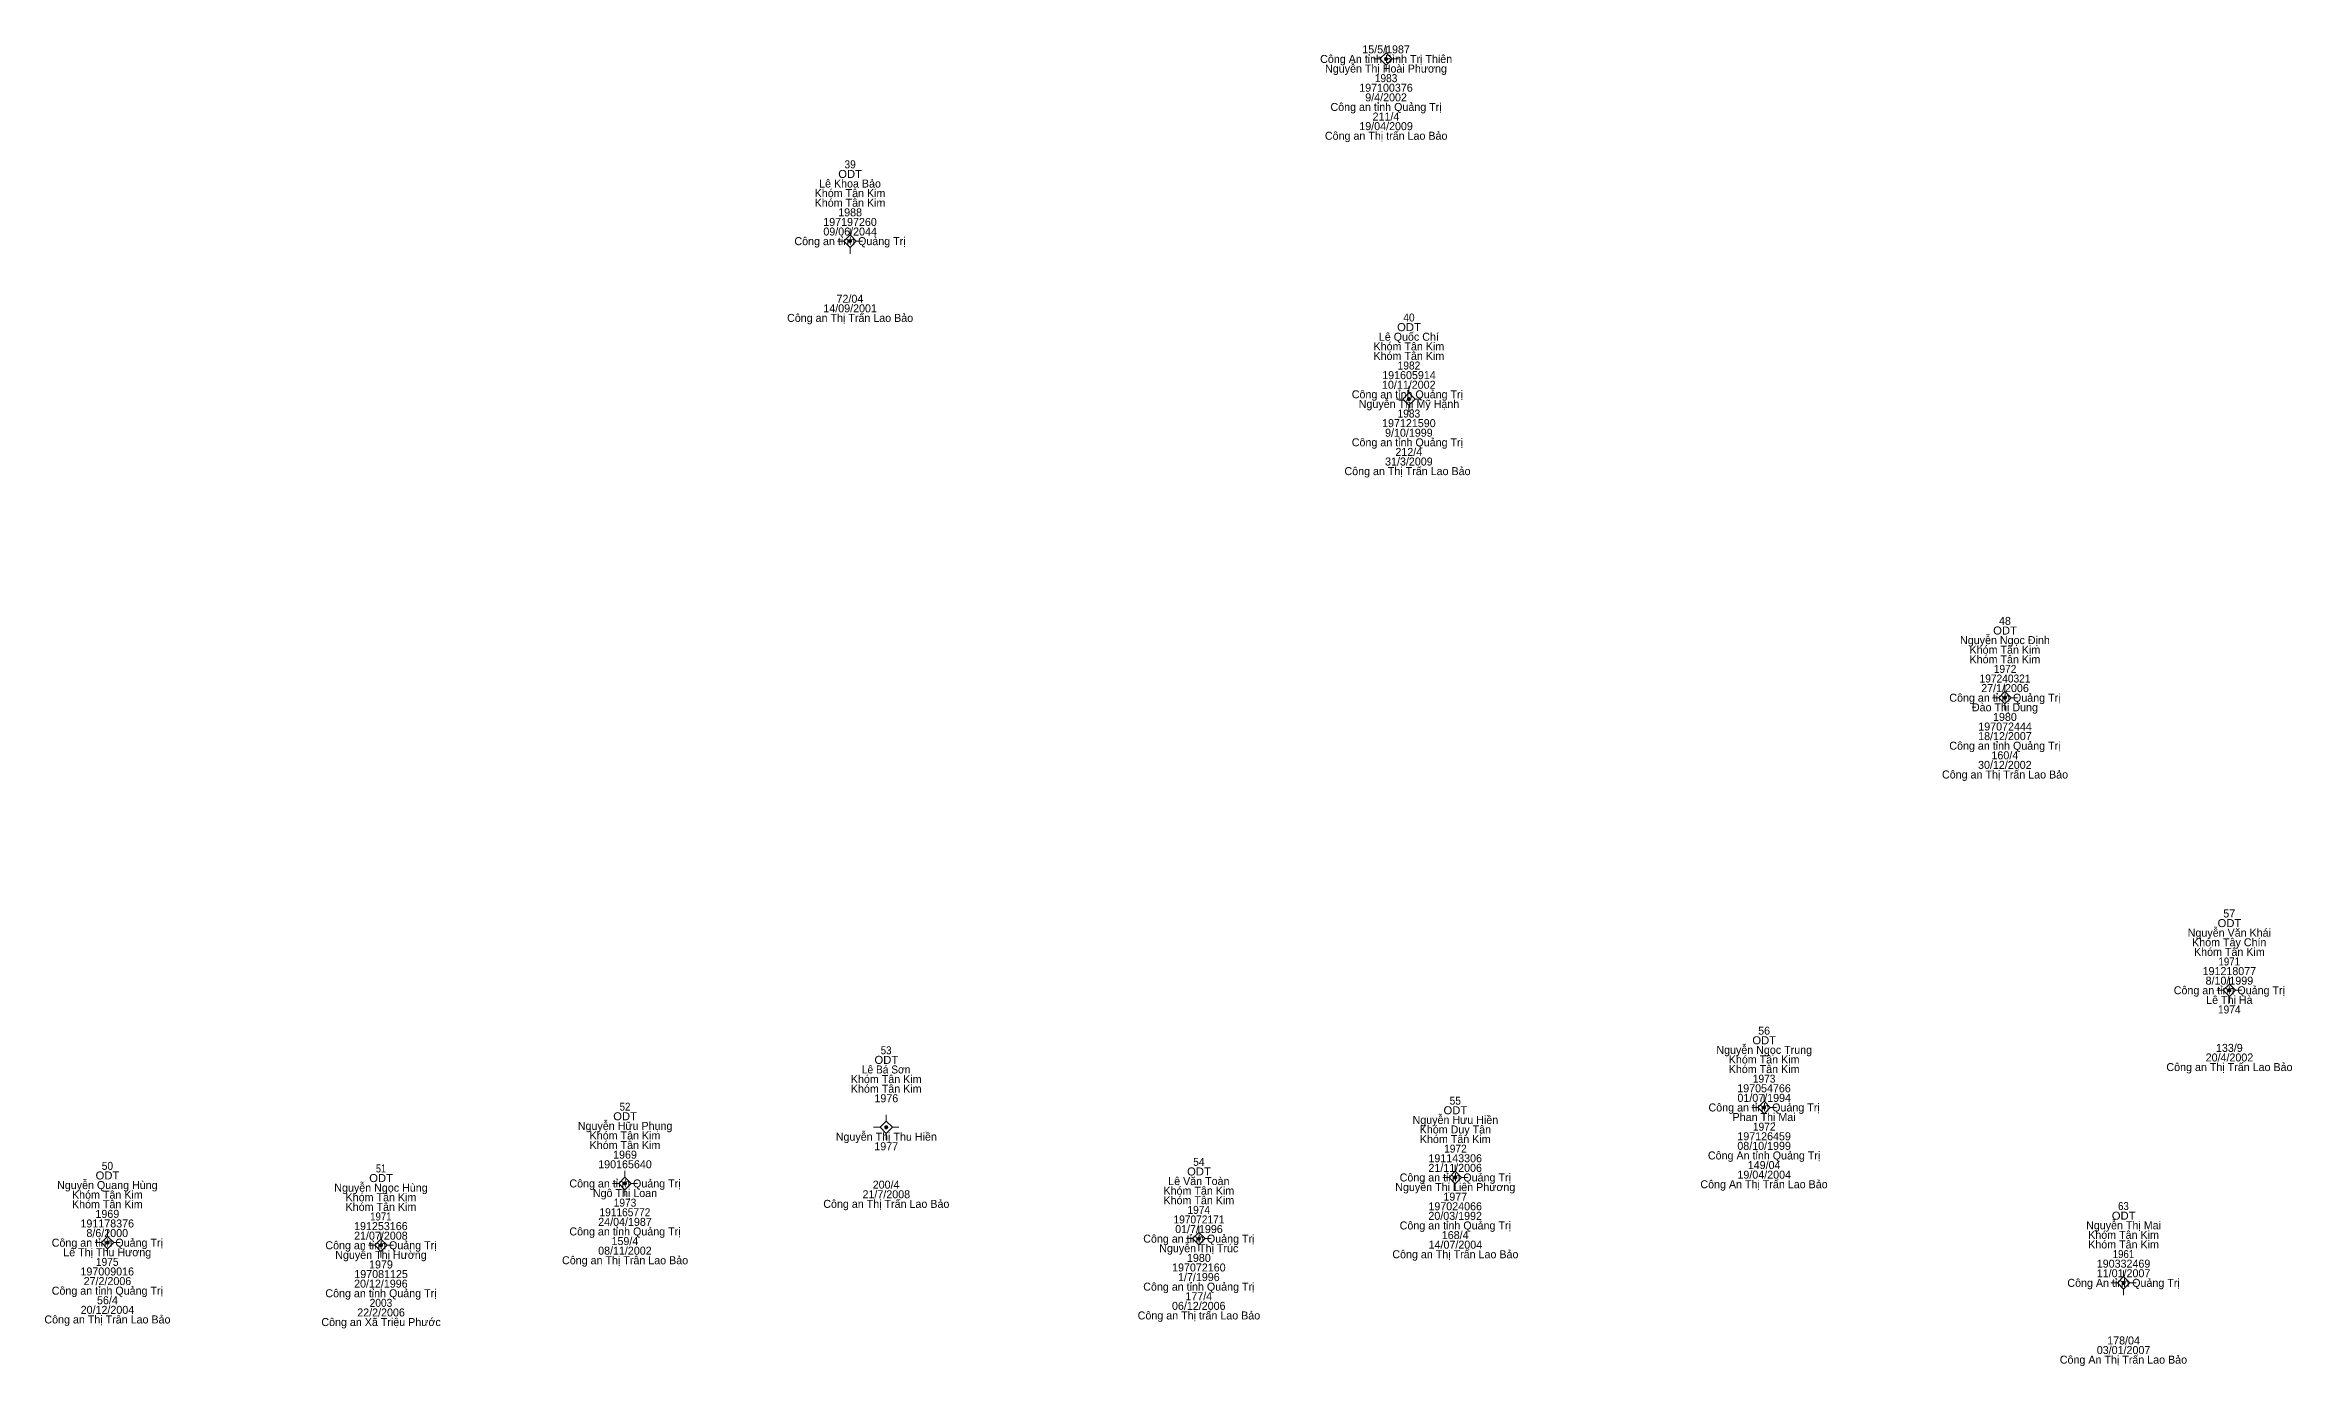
# Model space of a CAD drawing. Header units: metres. Extents: x 535914 to 536552, y 1836422 to 1837028.
# Drawn here: x 536145.6 to 536257.9, y 1836895.6 to 1836961.7 of the extents above; entities that cross this region are included whole.
import ezdxf
from ezdxf.enums import TextEntityAlignment as Align

# ---------------------------------------------------------------- set-up
doc = ezdxf.new("R2010")
doc.units = ezdxf.units.M
doc.header["$LTSCALE"] = 0.16
doc.linetypes.add('MEDIUM_DASHED', pattern=[4.5, 3, -1.5])
doc.layers.add('11', color=7, linetype='MEDIUM_DASHED', lineweight=13)
doc.layers.add('15', color=7, linetype='Continuous', lineweight=13)

msp = doc.modelspace()

# ---------------------------------------------------------------- hatches: boundary and pattern name
at = {"layer": '11'}
for points in [[(536212.6749, 1836960.96, 1), (536212.5249, 1836960.96, 1)], [(536185.8749, 1836951.85, 1), (536185.7249, 1836951.85, 1)], [(536213.8149, 1836943.95, 1), (536213.6649, 1836943.95, 1)], [(536243.6149, 1836929.02, 1), (536243.4649, 1836929.02, 1)], [(536254.8349, 1836914.39, 1), (536254.6849, 1836914.39, 1)], [(536231.5749, 1836908.53, 1), (536231.4249, 1836908.53, 1)], [(536187.6849, 1836907.54, 1), (536187.5349, 1836907.54, 1)], [(536174.6249, 1836904.73, 1), (536174.4749, 1836904.73, 1)], [(536216.1349, 1836905.03, 1), (536215.9849, 1836905.03, 1)], [(536148.7549, 1836901.77, 1), (536148.6049, 1836901.77, 1)], [(536162.4249, 1836901.64, 1), (536162.2749, 1836901.64, 1)], [(536203.3149, 1836901.97, 1), (536203.1649, 1836901.97, 1)], [(536249.5449, 1836899.76, 1), (536249.3949, 1836899.76, 1)]]:
    msp.add_hatch(color=256, dxfattribs=at).paths.add_polyline_path(points)

# ---------------------------------------------------------------- linework, layer by layer
for p, q in [((536212.29, 1836960.96), (536211.98, 1836960.96)), ((536212.6, 1836961.58), (536212.6, 1836961.27)), ((536213.22, 1836960.96), (536212.91, 1836960.96)), ((536212.6, 1836960.65), (536212.6, 1836960.34)), ((536185.8, 1836952.48), (536185.8, 1836952.16)), ((536185.49, 1836951.85), (536185.18, 1836951.85)), ((536185.8, 1836951.54), (536185.8, 1836951.22)), ((536186.43, 1836951.85), (536186.11, 1836951.85)), ((536213.74, 1836944.58), (536213.74, 1836944.26)), ((536213.43, 1836943.95), (536213.12, 1836943.95)), ((536213.74, 1836943.64), (536213.74, 1836943.32)), ((536214.36, 1836943.95), (536214.05, 1836943.95)), ((536243.54, 1836929.64), (536243.54, 1836929.33)), ((536243.23, 1836929.02), (536242.92, 1836929.02)), ((536243.54, 1836928.71), (536243.54, 1836928.4)), ((536244.16, 1836929.02), (536243.85, 1836929.02)), ((536254.76, 1836915.02), (536254.76, 1836914.7)), ((536254.45, 1836914.39), (536254.14, 1836914.39)), ((536254.76, 1836914.08), (536254.76, 1836913.76)), ((536255.38, 1836914.39), (536255.07, 1836914.39)), ((536187.61, 1836908.16), (536187.61, 1836907.85)), ((536231.19, 1836908.53), (536230.88, 1836908.53)), ((536231.5, 1836909.16), (536231.5, 1836908.84)), ((536231.5, 1836908.22), (536231.5, 1836907.9)), ((536232.12, 1836908.53), (536231.81, 1836908.53)), ((536187.3, 1836907.54), (536186.98, 1836907.54)), ((536187.61, 1836907.23), (536187.61, 1836906.92)), ((536188.24, 1836907.54), (536187.92, 1836907.54)), ((536174.24, 1836904.73), (536173.93, 1836904.73)), ((536174.55, 1836905.36), (536174.55, 1836905.04)), ((536175.18, 1836904.73), (536174.86, 1836904.73)), ((536215.75, 1836905.03), (536215.44, 1836905.03)), ((536216.06, 1836905.66), (536216.06, 1836905.34)), ((536216.69, 1836905.03), (536216.37, 1836905.03)), ((536174.55, 1836904.42), (536174.55, 1836904.1)), ((536216.06, 1836904.72), (536216.06, 1836904.4)), ((536203.24, 1836902.6), (536203.24, 1836902.28)), ((536148.37, 1836901.77), (536148.06, 1836901.77)), ((536148.68, 1836902.4), (536148.68, 1836902.08)), ((536148.68, 1836901.46), (536148.68, 1836901.14)), ((536149.31, 1836901.77), (536148.99, 1836901.77)), ((536162.04, 1836901.64), (536161.72, 1836901.64)), ((536162.35, 1836902.26), (536162.35, 1836901.95)), ((536162.98, 1836901.64), (536162.66, 1836901.64)), ((536202.93, 1836901.97), (536202.62, 1836901.97)), ((536203.24, 1836901.66), (536203.24, 1836901.34)), ((536203.86, 1836901.97), (536203.55, 1836901.97)), ((536162.35, 1836901.33), (536162.35, 1836901.02)), ((536249.47, 1836900.38), (536249.47, 1836900.07)), ((536249.16, 1836899.76), (536248.84, 1836899.76)), ((536249.47, 1836899.45), (536249.47, 1836899.14)), ((536250.1, 1836899.76), (536249.78, 1836899.76))]:
    msp.add_line(p, q, dxfattribs=at)
for points in [[(536212.6, 1836961.27), (536212.29, 1836960.96), (536212.6, 1836960.65), (536212.91, 1836960.96)], [(536185.8, 1836952.16), (536185.49, 1836951.85), (536185.8, 1836951.54), (536186.11, 1836951.85)], [(536213.74, 1836944.26), (536213.43, 1836943.95), (536213.74, 1836943.64), (536214.05, 1836943.95)], [(536243.54, 1836929.33), (536243.23, 1836929.02), (536243.54, 1836928.71), (536243.85, 1836929.02)], [(536254.76, 1836914.7), (536254.45, 1836914.39), (536254.76, 1836914.08), (536255.07, 1836914.39)], [(536231.5, 1836908.84), (536231.19, 1836908.53), (536231.5, 1836908.22), (536231.81, 1836908.53)], [(536187.61, 1836907.85), (536187.3, 1836907.54), (536187.61, 1836907.23), (536187.92, 1836907.54)], [(536174.55, 1836905.04), (536174.24, 1836904.73), (536174.55, 1836904.42), (536174.86, 1836904.73)], [(536216.06, 1836905.34), (536215.75, 1836905.03), (536216.06, 1836904.72), (536216.37, 1836905.03)], [(536148.68, 1836902.08), (536148.37, 1836901.77), (536148.68, 1836901.46), (536148.99, 1836901.77)], [(536162.35, 1836901.95), (536162.04, 1836901.64), (536162.35, 1836901.33), (536162.66, 1836901.64)], [(536203.24, 1836902.28), (536202.93, 1836901.97), (536203.24, 1836901.66), (536203.55, 1836901.97)], [(536249.47, 1836900.07), (536249.16, 1836899.76), (536249.47, 1836899.45), (536249.78, 1836899.76)]]:
    msp.add_lwpolyline(points, close=True, dxfattribs=at)
for centre in [(536212.5999, 1836960.96), (536185.7999, 1836951.85), (536213.7399, 1836943.95), (536243.5399, 1836929.02), (536254.7599, 1836914.39), (536231.4999, 1836908.53), (536187.6099, 1836907.54), (536174.5499, 1836904.73), (536216.0599, 1836905.03), (536148.6799, 1836901.77), (536162.3499, 1836901.64), (536203.2399, 1836901.97), (536249.4699, 1836899.76)]:
    msp.add_circle(centre, 0.075, dxfattribs=at)

# ---------------------------------------------------------------- texts
at = {"layer": '15'}
for s, p in [('Công An tỉnh Bình Trị Thiên', (536212.605, 1836960.76)), ('15/5/1987', (536212.6, 1836961.24)), ('Nguyễn Thị Hoài Phương', (536212.595, 1836960.28)), ('Công an tỉnh Quảng Trị', (536212.6, 1836958.36)), ('197100376', (536212.595, 1836959.32)), ('9/4/2002', (536212.6, 1836958.84)), ('19/04/2009', (536212.6, 1836957.4)), ('211/4', (536212.595, 1836957.88)), ('Công an Thị trấn Lao Bảo', (536212.605, 1836956.92)), ('Khóm Tân Kim', (536185.8, 1836954.05)), ('Lê Khoa Bảo', (536185.8, 1836954.53)), ('Khóm Tân Kim', (536185.8, 1836953.57)), ('1988', (536185.805, 1836953.09)), ('Công an tỉnh Quảng Trị', (536185.8, 1836951.65)), ('09/06/2044', (536185.805, 1836952.13)), ('197197260', (536185.8, 1836952.61)), ('14/09/2001', (536185.805, 1836948.29)), ('72/04', (536185.795, 1836948.77)), ('Công an Thị Trấn Lao Bảo', (536185.805, 1836947.81)), ('Khóm Tân Kim', (536213.74, 1836946.39)), ('Khóm Tân Kim', (536213.74, 1836945.91)), ('Lê Quốc Chí', (536213.74, 1836946.87)), ('191605914', (536213.745, 1836944.95)), ('Công an tỉnh Quảng Trị ', (536213.74, 1836943.99)), ('10/11/2002', (536213.735, 1836944.47)), ('Nguyễn Thị Mỹ Hạnh', (536213.745, 1836943.51)), ('197121590', (536213.74, 1836942.55)), ('Công an tỉnh Quảng Trị ', (536213.74, 1836941.59)), ('9/10/1999', (536213.74, 1836942.07)), ('31/3/2009', (536213.74, 1836940.63)), ('212/4', (536213.735, 1836941.11)), ('Công an Thị Trấn Lao Bảo ', (536213.745, 1836940.15)), ('48', (536243.54, 1836932.66)), ('Nguyễn Ngọc Định', (536243.54, 1836931.7)), ('Khóm Tân Kim', (536243.54, 1836931.22)), ('Khóm Tân Kim', (536243.54, 1836930.74)), ('27/1/2006', (536243.545, 1836929.3)), ('Công an tỉnh Quảng Trị', (536243.54, 1836928.82)), ('Đào Thị Dung', (536243.54, 1836928.34)), ('18/12/2007', (536243.54, 1836926.9)), ('197072444', (536243.545, 1836927.38)), ('1980', (536243.54, 1836927.86)), ('Công an tỉnh Quảng Trị', (536243.54, 1836926.42)), ('160/4', (536243.535, 1836925.94)), ('Công an Thị Trấn Lao Bảo', (536243.545, 1836924.98)), ('30/12/2002', (536243.535, 1836925.46)), ('57', (536254.755, 1836918.03)), ('Nguyễn Văn Khái', (536254.76, 1836917.07)), ('Khóm Tây Chín', (536254.755, 1836916.59)), ('Khóm Tân Kim', (536254.76, 1836916.11)), ('191218077', (536254.76, 1836915.15)), ('8/10/1999', (536254.76, 1836914.67)), ('Công an tỉnh Quảng Trị', (536254.76, 1836914.19)), ('Lê Thị Hà', (536254.76, 1836913.71)), ('Nguyễn Ngọc Trung', (536231.505, 1836911.21)), ('56', (536231.5, 1836912.17)), ('133/9', (536254.76, 1836911.31)), ('Khóm Tân Kim', (536231.5, 1836910.73)), ('Khóm Tân Kim', (536231.5, 1836910.25)), ('Công an Thị Trấn Lao Bảo', (536254.765, 1836910.35)), ('20/4/2002', (536254.765, 1836910.83)), ('Khóm Tân Kim', (536187.61, 1836909.75)), ('Khóm Tân Kim', (536187.61, 1836909.27)), ('01/07/1994', (536231.505, 1836908.81)), ('197054766', (536231.495, 1836909.29)), ('1976', (536187.615, 1836908.79)), ('Nguyễn Hưu Hiền', (536216.065, 1836907.71)), ('Công an tỉnh Quảng Trị', (536231.5, 1836908.33)), ('Phan Thị Mai', (536231.5, 1836907.85)), ('Nguyễn Hữu Phụng', (536174.555, 1836907.41)), ('Khóm Tân Kim', (536174.55, 1836906.93)), ('Nguyễn Thị Thu Hiền', (536187.615, 1836906.87)), ('Khóm Duy Tân', (536216.065, 1836907.23)), ('Khóm Tân Kim', (536216.06, 1836906.75)), ('197126459', (536231.5, 1836906.89)), ('Khóm Tân Kim', (536174.55, 1836906.45)), ('190165640', (536174.55, 1836905.49)), ('1969', (536174.55, 1836905.97)), ('1977', (536187.61, 1836906.39)), ('191143306', (536216.055, 1836905.79)), ('Công An tỉnh Quảng Trị', (536231.5, 1836905.93)), ('08/10/1999', (536231.5, 1836906.41)), ('149/04', (536231.5, 1836905.45)), ('Nguyễn Quang Hùng', (536148.67, 1836904.45)), ('Nguyễn Ngọc Hùng', (536162.35, 1836904.32)), ('Công an tỉnh Quảng Trị', (536174.55, 1836904.53)), ('200/4', (536187.605, 1836904.47)), ('Lê Văn Toàn', (536203.24, 1836904.65)), ('Nguyễn Thị Liên Phương', (536216.06, 1836904.35)), ('Công an tỉnh Quảng Trị', (536216.06, 1836904.83)), ('21/11/2006', (536216.055, 1836905.31)), ('Công An Thị Trấn Lao Bảo', (536231.495, 1836904.49)), ('19/04/2004', (536231.505, 1836904.97)), ('Khóm Tân Kim', (536148.67, 1836903.97)), ('Khóm Tân Kim', (536148.67, 1836903.49)), ('Khóm Tân Kim', (536162.35, 1836903.84)), ('Khóm Tân Kim', (536162.35, 1836903.36)), ('Ngô Thị Loan', (536174.55, 1836904.05)), ('Công an Thị Trấn Lao Bảo', (536187.615, 1836903.51)), ('21/7/2008', (536187.615, 1836903.99)), ('Khóm Tân Kim', (536203.24, 1836904.17)), ('Khóm Tân Kim', (536203.24, 1836903.69)), ('197024066', (536216.055, 1836903.39)), ('1977', (536216.06, 1836903.87)), ('191178376', (536148.665, 1836902.53)), ('1969', (536148.67, 1836903.01)), ('191253166', (536162.345, 1836902.4)), ('Công an tỉnh Quảng Trị', (536174.55, 1836902.13)), ('24/04/1987', (536174.55, 1836902.61)), ('01/7/1996', (536203.245, 1836902.25)), ('Công an tỉnh Quảng Trị', (536216.06, 1836902.43)), ('20/03/1992', (536216.055, 1836902.91)), ('Nguyễn Thị Mai', (536249.47, 1836902.44)), ('Công an tỉnh Quảng Trị', (536148.67, 1836901.57)), ('Lê Thị Thu Hương', (536148.665, 1836901.09)), ('8/6/2000', (536148.665, 1836902.05)), ('Công an tỉnh Quảng Trị', (536162.35, 1836901.44)), ('Nguyễn Thị Hường', (536162.35, 1836900.96)), ('21/07/2008', (536162.345, 1836901.92)), ('08/11/2002', (536174.545, 1836901.17)), ('159/4', (536174.545, 1836901.65)), ('Công an tỉnh Quảng Trị', (536203.24, 1836901.77)), ('Nguyễn Thị Trúc', (536203.235, 1836901.29)), ('Công an Thị Trấn Lao Bảo', (536216.065, 1836900.99)), ('14/07/2004', (536216.065, 1836901.47)), ('168/4', (536216.055, 1836901.95)), ('Khóm Tân Kim', (536249.47, 1836901.96)), ('Khóm Tân Kim', (536249.47, 1836901.48)), ('197009016', (536148.665, 1836900.13)), ('197081125', (536162.355, 1836900)), ('1979', (536162.35, 1836900.48)), ('Công an Thị Trân Lao Bảo', (536174.555, 1836900.69)), ('197072160', (536203.24, 1836900.33)), ('1/7/1996', (536203.24, 1836899.85)), ('1980', (536203.24, 1836900.81)), ('190332469', (536249.47, 1836900.52)), ('11/01/2007', (536249.47, 1836900.04)), ('Công an tỉnh Quảng Trị', (536148.67, 1836899.17)), ('27/2/2006', (536148.675, 1836899.65)), ('56/4', (536148.675, 1836898.69)), ('Công an tỉnh Quảng Trị', (536162.35, 1836899.04)), ('20/12/1996', (536162.345, 1836899.52)), ('Công an tỉnh Quảng Trị', (536203.24, 1836899.37)), ('177/4', (536203.235, 1836898.89)), ('Công An tỉnh Quảng Trị', (536249.47, 1836899.56)), ('Công an Thị Trân Lao Bảo', (536148.675, 1836897.73)), ('20/12/2004', (536148.675, 1836898.21)), ('Công an Xã Triệu Phước', (536162.355, 1836897.6)), ('22/2/2006', (536162.355, 1836898.08)), ('Công an Thị trấn Lao Bảo', (536203.245, 1836897.93)), ('06/12/2006', (536203.235, 1836898.41)), ('178/04', (536249.47, 1836896.68)), ('Công An Thị Trấn Lao Bảo', (536249.465, 1836895.72)), ('03/01/2007', (536249.47, 1836896.2))]:
    msp.add_text(s, height=0.4, dxfattribs=at).set_placement(p, align=Align.CENTER)
for s, width, p in [('1983', 0.95, (536212.6, 1836959.8)), ('ODT', 1.05, (536185.805, 1836955.01)), ('39', 0.95, (536185.805, 1836955.49)), ('ODT', 1.05, (536213.745, 1836947.35)), ('40', 0.95, (536213.745, 1836947.83)), ('1982', 0.95, (536213.745, 1836945.43)), ('1983', 0.95, (536213.74, 1836943.03)), ('ODT', 1.05, (536243.545, 1836932.18)), ('1972', 0.95, (536243.545, 1836930.26)), ('197240321', 0.95, (536243.545, 1836929.78)), ('ODT', 1.05, (536254.765, 1836917.55)), ('1971', 0.9, (536254.755, 1836915.63)), ('1974', 0.95, (536254.755, 1836913.23)), ('53', 0.9, (536187.605, 1836911.19)), ('ODT', 1.05, (536231.505, 1836911.69)), ('Lê Bá Sơn', 0.95, (536187.605, 1836910.23)), ('ODT', 1.05, (536187.615, 1836910.71)), ('1973', 0.95, (536231.5, 1836909.77)), ('ODT', 1.05, (536174.555, 1836907.89)), ('52', 0.9, (536174.55, 1836908.37)), ('ODT', 1.05, (536216.065, 1836908.19)), ('55', 0.95, (536216.06, 1836908.67)), ('1972', 0.95, (536231.505, 1836907.37)), ('54', 0.95, (536203.24, 1836905.61)), ('1972', 0.95, (536216.065, 1836906.27)), ('ODT', 1.05, (536148.675, 1836904.93)), ('50', 0.95, (536148.675, 1836905.41)), ('ODT', 1.05, (536162.355, 1836904.8)), ('51', 0.85, (536162.35, 1836905.28)), ('ODT', 1.05, (536203.245, 1836905.13)), ('1973', 0.95, (536174.55, 1836903.57)), ('1974', 0.95, (536203.235, 1836903.21)), ('63', 0.9, (536249.465, 1836903.4)), ('1971', 0.9, (536162.345, 1836902.88)), ('191165772', 0.95, (536174.545, 1836903.09)), ('197072171', 0.95, (536203.245, 1836902.73)), ('ODT', 1.05, (536249.475, 1836902.92)), ('1961', 0.9, (536249.465, 1836901)), ('1975', 0.95, (536148.665, 1836900.61)), ('2003', 0.95, (536162.35, 1836898.56))]:
    msp.add_text(s, height=0.4, dxfattribs=dict(at, width=width)).set_placement(p, align=Align.CENTER)

doc.saveas('drawing.dxf')
